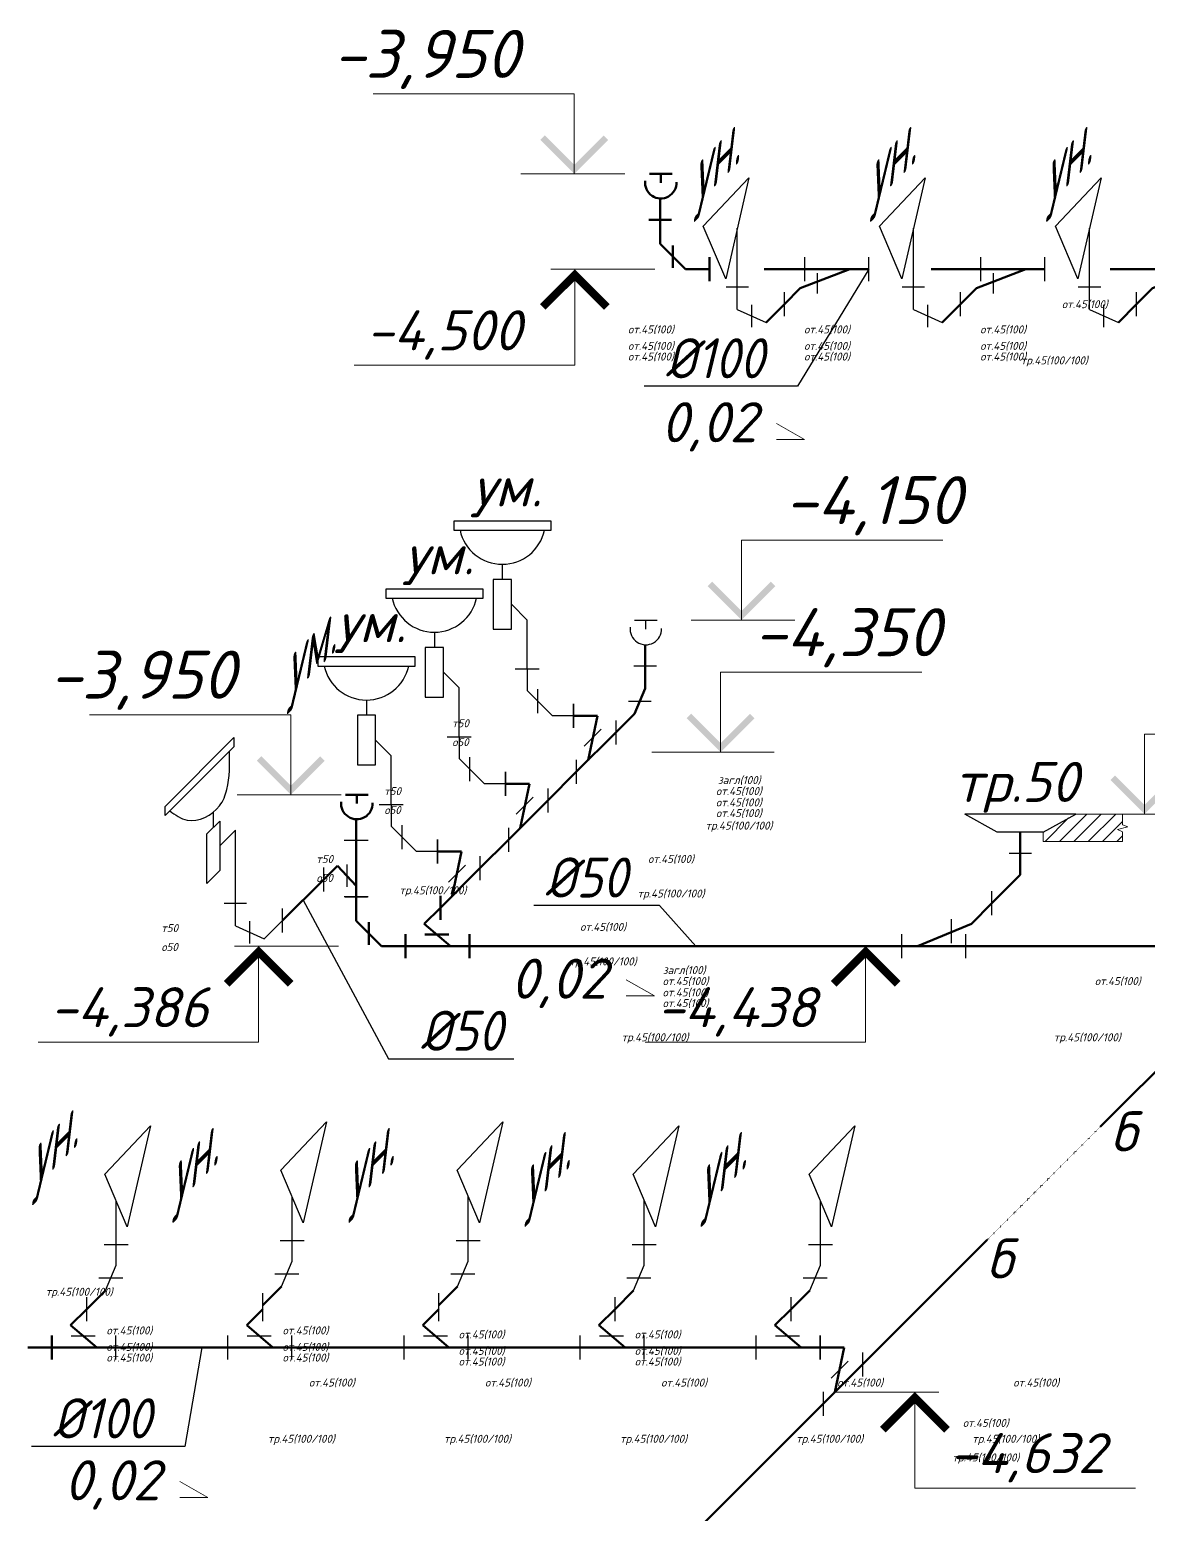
# Model space of a CAD drawing. Header units: millimetres. Extents: x -473555 to 885127, y 4787 to 453528.
# Drawn here: x 201015 to 208003, y 26871 to 36148 of the extents above; entities that cross this region are included whole.
import ezdxf
from ezdxf import colors
from ezdxf.entities.mleader import LeaderData, LeaderLine
from ezdxf.enums import TextEntityAlignment as Align
from ezdxf.math import Vec2, Vec3

# ---------------------------------------------------------------- set-up
doc = ezdxf.new("R2010")
doc.units = ezdxf.units.MM
doc.linetypes.add('ACAD_ISO07W100', pattern=[3, 0, -3])
doc.layers.add('_ВК-Спецификация', color=3, linetype='Continuous', lineweight=15, plot=False, transparency=0.5)
doc.layers.add('ВК_K1', color=34, linetype='Continuous', lineweight=50)
doc.layers.add('ВК_К1_текст', color=34, linetype='Continuous', lineweight=9)
doc.layers.add('ВК_сантехника', color=140, linetype='Continuous')
doc.styles.add('ISOPEUR', font='isocpeui.ttf', dxfattribs={"width": 0.9})

# ---------------------------------------------------------------- blocks, each defined once
blk = doc.blocks.new('_None')
blk = doc.blocks.new('*U155')
at = {"lineweight": 15}
blk.add_lwpolyline([(-1.75, 1), (0, 0), (-1.75, 0)], dxfattribs=at)
at = {"lineweight": 15, "style": 'ISOPEUR'}
blk.add_attdef('УКЛОН', text='', height=2.5, dxfattribs=at).set_placement((-5.981, 1.077), align=Align.MIDDLE_CENTER)
blk = doc.blocks.new('*U146')
at = {"linetype": 'ByBlock', "lineweight": -2}
h = blk.add_hatch(color=256, dxfattribs=at)
h.paths.add_polyline_path([(-527.4, 212.1), (-499.2, 240.4), (-315.3, 56.6), (-315.3, 0)])
h.paths.add_polyline_path([(-131.5, 240.4), (-103.2, 212.1), (-315.3, 0), (-315.3, 56.6)])
for p, q in [((-315.3, 500), (-1572.3, 500)), ((-315.3, 0), (-315.3, 500)), ((-649.2, 0), (0, 0))]:
    blk.add_line(p, q, dxfattribs=at)
at = {"linetype": 'ByBlock', "style": 'ISOPEUR'}
blk.add_attdef('ОТМЕТКА', (-1564.7, 600), '', height=300, dxfattribs=at)
blk = doc.blocks.new('*U786')
at = {"lineweight": 30}
for p, q in [((-444, 946.6), (-444, 851.5)), ((-289, 598.5), (-387.1, 696.6)), ((-289, 291.6), (-289, 598.5)), ((-214, 291.6), (-364, 291.6)), ((-289, 291.6), (-289, 157.8)), ((-131.2, 0), (-289, 157.8)), ((-221.7, 15.5), (-221.7, 165.5)), ((0, -75), (0, 75))]:
    blk.add_line(p, q, dxfattribs=at)
at = {"lineweight": -2}
blk.add_line((0, 0), (-131.2, 0), dxfattribs=at)
at = {"lineweight": 30}
for points in [[(-138.9, 1216.6), (-747.7, 1216.6), (-747.7, 1159.6), (-138.9, 1159.6)], [(-387.1, 851.5), (-500.8, 851.5), (-500.8, 541.7), (-387.1, 541.7)]]:
    blk.add_lwpolyline(points, close=True, dxfattribs=at)
blk.add_arc((-444, 1216.6), 270, 192.17716, 347.82284, dxfattribs=at)
at = {"lineweight": -2, "style": 'ISOPEUR'}
blk.add_text('ум.', height=250, dxfattribs=at).set_placement((-413.5, 1433.7), align=Align.MIDDLE_CENTER)
at = {"layer": '_ВК-Спецификация', "style": 'ISOPEUR'}
for p in [(-705.2, 40.2), (-705.2, -101.4), (-705.2, -324.8)]:
    blk.add_attdef('ФАСОННАЯ_ЧАСТЬ', text='', height=50, dxfattribs=at).set_placement(p, align=Align.CENTER)
blk = doc.blocks.new('*U170')
at = {"lineweight": 30}
for p, q in [((363.2, 948.4), (505.2, 948.4)), ((434.2, 893), (434.2, 948.4)), ((500.3, 661.1), (360.3, 661.1)), ((-18.4, 425.7), (-18.4, 275.7)), ((327, 442.8), (467, 442.8)), ((246.1, 321.1), (246.1, 171.1)), ((49.6, 160.4), (155.7, 266.5)), ((0, 75), (0, -75))]:
    blk.add_line(p, q, dxfattribs=at)
for p, q in [((430.3, 661.1), (430.3, 794.8)), ((430.3, 522.1), (430.3, 661.1)), ((363.6, 363.6), (430.3, 522.1)), ((-18.4, 350.7), (131.6, 350.7)), ((131.6, 350.7), (73.1, 73.1)), ((246.1, 246.1), (363.6, 363.6)), ((0, 0), (246.1, 246.1))]:
    blk.add_line(p, q)
blk.add_arc((434.2, 893), 98.3, 173.30505, 2.20347, dxfattribs=at)
at = {"layer": '_ВК-Спецификация', "linetype": 'ByBlock', "style": 'ISOPEUR'}
for s, p in [('от.45(100)', (1015.7, -119.9)), ('загл(100)', (1017.9, -51)), ('от.45(100)', (1015.7, -190.5)), ('от.45(100)', (1015.7, -257.5)), ('тр.45(100/100)', (1015.8, -335.6))]:
    blk.add_text(s, height=50, dxfattribs=at).set_placement(p, align=Align.MIDDLE_CENTER)
blk = doc.blocks.new('*U153')
at = {"lineweight": 30}
for p, q in [((-18.4, 425.7), (-18.4, 275.7)), ((246.1, 321.1), (246.1, 171.1)), ((49.6, 160.4), (155.7, 266.5)), ((0, 75), (0, -75))]:
    blk.add_line(p, q, dxfattribs=at)
for p, q in [((-18.4, 350.7), (131.6, 350.7)), ((131.6, 350.7), (73.1, 73.1)), ((0, 0), (246.1, 246.1))]:
    blk.add_line(p, q)
at = {"layer": '_ВК-Спецификация', "linetype": 'ByBlock', "style": 'ISOPEUR'}
for s, p in [('от.45(100)', (1015.7, -119.9)), ('тр.45(100/100)', (1015.8, -335.6))]:
    blk.add_text(s, height=50, dxfattribs=at).set_placement(p, align=Align.MIDDLE_CENTER)
blk = doc.blocks.new('*U136')
at = {"lineweight": 30}
for p, q in [((563.3, 193.5), (563.3, 343.5)), ((310.6, 19.6), (310.6, 169.6)), ((0, -75), (0, 75)), ((399.6, -75), (399.6, 75))]:
    blk.add_line(p, q, dxfattribs=at)
for p, q in [((563.3, 268.5), (434.6, 139.7)), ((97.2, 0), (434.6, 139.7)), ((0, 0), (399.6, 0))]:
    blk.add_line(p, q)
at = {"layer": '_ВК-Спецификация', "linetype": 'ByBlock', "style": 'ISOPEUR'}
for s, p in [('от.45(100)', (1349.3, -218.4)), ('тр.45(100/100)', (1158.4, -569.6))]:
    blk.add_text(s, height=50, dxfattribs=at).set_placement(p, align=Align.MIDDLE_CENTER)
blk = doc.blocks.new('*U154')
at = {"linetype": 'ByBlock', "lineweight": 15}
h = blk.add_hatch(dxfattribs=at)
h.set_pattern_fill('ANSI31', color=0, scale=20)
h.paths.add_polyline_path([(346.1, 0), (143.6, -113.1), (143.6, -171.5), (639.1, -171.5), (639.1, -111.4), (607.6, -96.8), (671.4, -80.2), (638.7, -68.4), (638.7, 0)])
at = {"color": 0, "linetype": 'ByBlock', "lineweight": 30}
for p, q in [((346.1, 0), (-346.1, 0)), ((-143.6, -113.1), (-346.1, 0)), ((143.6, -113.1), (346.1, 0)), ((143.6, -113.1), (-143.6, -113.1)), ((70, -246.8), (-70, -246.8))]:
    blk.add_line(p, q, dxfattribs=at)
at = {"color": 0, "linetype": 'ByBlock'}
blk.add_line((0, -380.6), (0, -113.1), dxfattribs=at)
at = {"color": 0, "linetype": 'ByBlock', "lineweight": 15}
blk.add_lwpolyline([(639.1, 0), (346.1, 0), (143.6, -113.1), (143.6, -171.5), (639.1, -171.5), (639.1, -111.4), (607.6, -96.8), (671.4, -80.2), (638.7, -68.4), (638.7, 0)], dxfattribs=at)
at = {"color": 0, "linetype": 'ByBlock', "style": 'ISOPEUR'}
blk.add_attdef('НАЗВАНИЕ', text='', height=250, dxfattribs=at).set_placement((-24.8, 200.6), align=Align.MIDDLE_CENTER)
blk = doc.blocks.new('*U163')
at = {"linetype": 'ByBlock', "lineweight": -2}
h = blk.add_hatch(color=256, dxfattribs=at)
h.paths.add_polyline_path([(641.5, 212.1), (613.2, 240.4), (429.4, 56.6), (429.4, 0)])
h.paths.add_polyline_path([(245.5, 240.4), (217.3, 212.1), (429.4, 0), (429.4, 56.6)])
for p, q in [((429.4, 0), (429.4, 500)), ((429.4, 500), (1686.4, 500)), ((763.2, 0), (0, 0))]:
    blk.add_line(p, q, dxfattribs=at)
at = {"linetype": 'ByBlock', "style": 'ISOPEUR'}
blk.add_attdef('ОТМЕТКА', (635.4, 600), '', height=300, dxfattribs=at)
blk = doc.blocks.new('*U172')
at = {"linetype": 'ByBlock', "lineweight": -2}
h = blk.add_hatch(color=256, dxfattribs=at)
h.paths.add_polyline_path([(527.4, 212.1), (499.2, 240.4), (315.3, 56.6), (315.3, 0)])
h.paths.add_polyline_path([(131.5, 240.4), (103.2, 212.1), (315.3, 0), (315.3, 56.6)])
for p, q in [((315.3, 0), (315.3, 500)), ((315.3, 500), (1572.3, 500)), ((649.2, 0), (0, 0))]:
    blk.add_line(p, q, dxfattribs=at)
at = {"linetype": 'ByBlock', "style": 'ISOPEUR'}
blk.add_attdef('ОТМЕТКА', (521.3, 600), '', height=300, dxfattribs=at)
blk = doc.blocks.new('*U174')
at = {"lineweight": 30}
for p, q in [((-294.4, -32.9), (-294.4, 474.1)), ((-224.4, 106.1), (-364.4, 106.1)), ((0, -75), (0, 75)), ((-294.4, -32.9), (-114.1, -114.1)), ((-204.3, -143.5), (-204.3, -3.5))]:
    blk.add_line(p, q, dxfattribs=at)
at = {"lineweight": -2, "ltscale": 100}
blk.add_line((-114.1, -114.1), (0, 0), dxfattribs=at)
at = {"lineweight": 30}
blk.add_lwpolyline([(-221.8, 789.1), (-367.1, 158.8), (-506.9, 486.4)], close=True, dxfattribs=at)
at = {"lineweight": -2, "style": 'ISOPEUR', "oblique": 45}
blk.add_text('ун.', height=250, rotation=45, dxfattribs=at).set_placement((-503.6, 844), align=Align.MIDDLE_CENTER)
at = {"layer": '_ВК-Спецификация', "style": 'ISOPEUR'}
for p in [(-976.9, -96.7), (-976.9, -220.8), (-976.9, -352.5)]:
    blk.add_attdef('ФАСОННЫЕ_ЧАСТИ', p, '', height=50, dxfattribs=at)
blk = doc.blocks.new('*U176')
at = {"lineweight": -2}
for p, q in [((-428.4, -119.4), (-118.3, 0)), ((0, 0), (-399.9, 0)), ((-527.3, -218.3), (-428.4, -119.4))]:
    blk.add_line(p, q, dxfattribs=at)
at = {"lineweight": 30}
for p, q in [((-399.9, -75), (-399.9, 75)), ((0, -75), (0, 75)), ((-320.6, -151.6), (-320.6, -24.2)), ((-527.3, -293.3), (-527.3, -143.3))]:
    blk.add_line(p, q, dxfattribs=at)
at = {"layer": '_ВК-Спецификация', "linetype": 'ByBlock', "style": 'ISOPEUR'}
for s, p in [('от.45(100)', (1349.3, -218.4)), ('тр.45(100/100)', (1158.4, -569.6))]:
    blk.add_text(s, height=50, dxfattribs=at).set_placement(p, align=Align.MIDDLE_CENTER)
blk = doc.blocks.new('*U150')
at = {"lineweight": 30}
for p, q in [((-181.7, 165.3), (-181.7, 315.3)), ((-399.9, -75), (-399.9, 75)), ((-129.5, 72.6), (-279.5, 72.6)), ((0, -75), (0, 75))]:
    blk.add_line(p, q, dxfattribs=at)
at = {"lineweight": -2}
for p, q in [((-282.8, 139.5), (-181.7, 240.3)), ((-282.8, 139.5), (-119.5, 0)), ((0, 0), (-399.9, 0))]:
    blk.add_line(p, q, dxfattribs=at)
at = {"layer": '_ВК-Спецификация', "linetype": 'ByBlock', "style": 'ISOPEUR'}
for s, p in [('от.45(100)', (1349.3, -218.4)), ('тр.45(100/100)', (1158.4, -569.6))]:
    blk.add_text(s, height=50, dxfattribs=at).set_placement(p, align=Align.MIDDLE_CENTER)
blk = doc.blocks.new('*U177')
at = {"lineweight": 30}
for p, q in [((182.6, 274.4), (182.6, 679.1)), ((107.6, 403.5), (257.6, 403.5)), ((74.2, 195.1), (224.2, 195.1)), ((115.9, 115.9), (182.6, 274.4)), ((0, -75), (0, 75))]:
    blk.add_line(p, q, dxfattribs=at)
at = {"lineweight": -2, "ltscale": 100}
blk.add_line((0, 0), (115.9, 115.9), dxfattribs=at)
at = {"lineweight": 30}
blk.add_lwpolyline([(397.9, 1145.6), (252.5, 515.3), (112.7, 842.9)], close=True, dxfattribs=at)
at = {"lineweight": -2, "style": 'ISOPEUR', "oblique": 45}
blk.add_text('ун.', height=250, rotation=45, dxfattribs=at).set_placement((-503.6, 844), align=Align.MIDDLE_CENTER)
at = {"layer": '_ВК-Спецификация', "style": 'ISOPEUR'}
for p in [(-976.9, -96.7), (-976.9, -220.8), (-976.9, -352.5)]:
    blk.add_attdef('ФАСОННЫЕ_ЧАСТИ', p, '', height=50, dxfattribs=at)
blk = doc.blocks.new('*U193')
at = {"lineweight": 30}
for p, q in [((182.6, 274.4), (182.6, 679.1)), ((107.6, 403.5), (257.6, 403.5)), ((74.2, 195.1), (224.2, 195.1)), ((115.9, 115.9), (182.6, 274.4)), ((0, -75), (0, 75))]:
    blk.add_line(p, q, dxfattribs=at)
at = {"lineweight": -2, "ltscale": 100}
blk.add_line((0, 0), (115.9, 115.9), dxfattribs=at)
at = {"lineweight": 30}
blk.add_lwpolyline([(397.9, 1145.6), (252.5, 515.3), (112.7, 842.9)], close=True, dxfattribs=at)
at = {"lineweight": -2, "style": 'ISOPEUR', "oblique": 45}
blk.add_text('ун.', height=250, rotation=45, dxfattribs=at).set_placement((-279.8, 979.5), align=Align.MIDDLE_CENTER)
at = {"layer": '_ВК-Спецификация', "style": 'ISOPEUR'}
for p in [(-976.9, -96.7), (-976.9, -220.8), (-976.9, -352.5)]:
    blk.add_attdef('ФАСОННЫЕ_ЧАСТИ', p, '', height=50, dxfattribs=at)
blk = doc.blocks.new('*U188')
at = {"lineweight": 30}
for p, q in [((75.1, 350.7), (-74.9, 350.7)), ((-58.8, 201.6), (-58.8, 61.6)), ((-202.9, 33.7), (-202.9, 183.7)), ((75, 0), (-75, 0))]:
    blk.add_line(p, q, dxfattribs=at)
for p, q in [((0.1, 350.7), (0, 0)), ((-117.7, 193.9), (-202.9, 108.7)), ((0, 69.4), (-117.7, 193.9))]:
    blk.add_line(p, q)
at = {"layer": '_ВК-Спецификация', "linetype": 'ByBlock', "style": 'ISOPEUR'}
blk.add_text('тр.45(100/100)', height=50, dxfattribs=at).set_placement((478.8, 40.5), align=Align.MIDDLE_CENTER)
blk = doc.blocks.new('*U794')
at = {"lineweight": 30}
for p, q in [((-733.8, 713.4), (-303.3, 1144)), ((-303.3, 1144), (-303.3, 1087)), ((-303.3, 1087), (-733.8, 656.4)), ((-733.8, 656.4), (-733.8, 713.4)), ((-432.7, 677.1), (-432.7, 582)), ((-472.9, 541.8), (-392.5, 622.2)), ((-392.5, 622.2), (-392.5, 312.4)), ((-294.4, 565.4), (-392.5, 467.3)), ((-294.4, -32.9), (-294.4, 565.4)), ((-472.9, 232), (-472.9, 541.8)), ((-392.5, 312.4), (-472.9, 232)), ((-224.4, 106.1), (-364.4, 106.1)), ((0, -75), (0, 75)), ((-294.4, -32.9), (-114.1, -114.1)), ((-204.3, -143.5), (-204.3, -3.5))]:
    blk.add_line(p, q, dxfattribs=at)
at = {"lineweight": -2, "ltscale": 100}
blk.add_line((-114.1, -114.1), (0, 0), dxfattribs=at)
at = {"lineweight": 30}
blk.add_spline([(-704.7, 685.6), (-595.6, 627.6), (-393.1, 717.6), (-348.1, 818.8), (-331.5, 1058.8)], degree=3, dxfattribs=at)
at = {"lineweight": -2, "style": 'ISOPEUR', "oblique": 45}
blk.add_text('ум.', height=250, rotation=45, dxfattribs=at).set_placement((99.4, 1629.5), align=Align.MIDDLE_CENTER)
at = {"layer": '_ВК-Спецификация', "style": 'ISOPEUR'}
for p in [(-705.2, 40.2), (-705.2, -101.4), (-705.2, -324.8)]:
    blk.add_attdef('ФАСОННАЯ_ЧАСТЬ', text='', height=50, dxfattribs=at).set_placement(p, align=Align.CENTER)

msp = doc.modelspace()

# ---------------------------------------------------------------- linework, layer by layer
at = {"lineweight": 30}
msp.add_line((202984.8, 30729.7), (203124.8, 30729.7), dxfattribs=at)
at = {"layer": 'ВК_K1'}
for p, q in [((204886.3, 35247.4), (205028.2, 35247.4)), ((204957.2, 35192), (204957.2, 35247.4)), ((204953.4, 34960), (204953.4, 35093.8)), ((204883.4, 34960), (205023.4, 34960)), ((204953.4, 34809.3), (204953.4, 34960)), ((205111.2, 34651.5), (204953.4, 34809.3)), ((205032.3, 34660.4), (205032.3, 34800.4)), ((205261.4, 34576.5), (205261.4, 34726.5)), ((205261.4, 34651.5), (205111.2, 34651.5)), ((205857, 34651.5), (205602.7, 34651.5)), ((206957, 34651.5), (206646.3, 34651.5)), ((208057, 34651.5), (207764.6, 34651.5)), ((204251.5, 31331.9), (204429.6, 31510.1)), ((202987.7, 31367.8), (203129.6, 31367.8)), ((203058.6, 31312.4), (203058.6, 31367.8)), ((203054.8, 31080.5), (203054.8, 31214.2)), ((204005.3, 31085.8), (203827.2, 30907.7)), ((202851.9, 30838.4), (202594.3, 30580.8)), ((207026.1, 30689.6), (207202.9, 30866.4)), ((203054.8, 30579), (203054.8, 30729.8)), ((203581.1, 30586.5), (203581.1, 30736.5)), ((203480, 30560.7), (203581.1, 30661.5)), ((203212.6, 30421.2), (203054.8, 30579)), ((203133.7, 30430.1), (203133.7, 30570.1)), ((203480, 30560.7), (203643.3, 30421.2)), ((203362.8, 30346.2), (203362.8, 30496.2)), ((203633.3, 30493.8), (203483.3, 30493.8)), ((203762.8, 30346.2), (203762.8, 30496.2)), ((203362.8, 30421.2), (203212.6, 30421.2)), ((203762.8, 30421.2), (203362.8, 30421.2)), ((203762.8, 30421.2), (206462.8, 30421.2)), ((206862.4, 30421.2), (208462.4, 30421.2)), ((208480.8, 30070.5), (207703, 29292.6)), ((206995.9, 28585.5), (206218.1, 27807.7)), ((201153.6, 27837.3), (201153.6, 27987.3)), ((201153.6, 27912.3), (201003.3, 27912.3)), ((201553.5, 27912.3), (202253.6, 27912.3)), ((202653.5, 27912.3), (203353.6, 27912.3)), ((203753.5, 27912.3), (204453.6, 27912.3)), ((204853.5, 27912.3), (205553.6, 27912.3)), ((205971.9, 27561.6), (202683.9, 24273.5))]:
    msp.add_line(p, q, dxfattribs=at)
for centre in [(204957.2, 35192), (203058.6, 31312.4)]:
    msp.add_arc(centre, 98.3, 173.30505, 2.20347, dxfattribs=at)
at = {"layer": 'ВК_К1_текст', "linetype": 'Continuous'}
for p, q in [((204920.1, 34651.5), (204270.1, 34651.5)), ((204420.1, 34651.5), (204420.1, 34051.5)), ((204420.1, 34051.5), (203042.6, 34051.5)), ((206045, 27634.7), (206695, 27634.7)), ((206545, 27634.7), (206545, 27034.7)), ((206545, 27034.7), (207922.5, 27034.7))]:
    msp.add_line(p, q, dxfattribs=at)
at = {"layer": 'ВК_К1_текст'}
for p, q in [((202945, 30421.2), (202295, 30421.2)), ((202445, 30421.2), (202445, 29821.2)), ((206736.3, 30421.2), (206086.3, 30421.2)), ((206236.3, 30421.2), (206236.3, 29821.2)), ((202445, 29821.2), (201067.5, 29821.2)), ((206236.3, 29821.2), (204858.8, 29821.2))]:
    msp.add_line(p, q, dxfattribs=at)
at = {"layer": 'ВК_К1_текст', "linetype": 'ACAD_ISO07W100', "lineweight": 100}
msp.add_line((207703, 29292.6), (206995.9, 28585.5), dxfattribs=at)
at = {"layer": 'ВК_К1_текст', "linetype": 'Continuous'}
for points in [[(204620.1, 34416.1, 50, 50, 0), (204420.1, 34616.1, 50, 50, 0), (204220.1, 34416.1, 50, 50, 0)], [(206345, 27399.4, 50, 50, 0), (206545, 27599.4, 50, 50, 0), (206745, 27399.4, 50, 50, 0)]]:
    msp.add_lwpolyline(points, format="xyseb", dxfattribs=at)
at = {"layer": 'ВК_К1_текст'}
for points in [[(202645, 30185.8, 50, 50, 0), (202445, 30385.8, 50, 50, 0), (202245, 30185.8, 50, 50, 0)], [(206436.3, 30185.8, 50, 50, 0), (206236.3, 30385.8, 50, 50, 0), (206036.3, 30185.8, 50, 50, 0)]]:
    msp.add_lwpolyline(points, format="xyseb", dxfattribs=at)

# ---------------------------------------------------------------- block references
msp.add_blockref('*U188', (200845.5, 28220.9))
at = {"layer": 'ВК_K1'}
ref = msp.add_blockref('*U174', (205729.7, 34433.2), dxfattribs=at)
ref.add_attrib('ФАСОННЫЕ_ЧАСТИ', 'от.45(100)', (204752.8, 34080.7), dxfattribs={"layer": '_ВК-Спецификация', "height": 50, "style": 'ISOPEUR'})
ref.add_attrib('ФАСОННЫЕ_ЧАСТИ', 'от.45(100)', (204752.8, 34250.4), dxfattribs={"layer": '_ВК-Спецификация', "height": 50, "style": 'ISOPEUR'})
ref.add_attrib('ФАСОННЫЕ_ЧАСТИ', 'от.45(100)', (204752.8, 34147.5), dxfattribs={"layer": '_ВК-Спецификация', "height": 50, "style": 'ISOPEUR'})
ref = msp.add_blockref('*U174', (206829.7, 34433.2), dxfattribs=at)
ref.add_attrib('ФАСОННЫЕ_ЧАСТИ', 'от.45(100)', (205852.8, 34080.7), dxfattribs={"layer": '_ВК-Спецификация', "height": 50, "style": 'ISOPEUR'})
ref.add_attrib('ФАСОННЫЕ_ЧАСТИ', 'от.45(100)', (205852.8, 34250.4), dxfattribs={"layer": '_ВК-Спецификация', "height": 50, "style": 'ISOPEUR'})
ref.add_attrib('ФАСОННЫЕ_ЧАСТИ', 'от.45(100)', (205852.8, 34147.5), dxfattribs={"layer": '_ВК-Спецификация', "height": 50, "style": 'ISOPEUR'})
ref = msp.add_blockref('*U174', (207929.7, 34433.2), dxfattribs=at)
ref.add_attrib('ФАСОННЫЕ_ЧАСТИ', 'от.45(100)', (206952.8, 34080.7), dxfattribs={"layer": '_ВК-Спецификация', "height": 50, "style": 'ISOPEUR'})
ref.add_attrib('ФАСОННЫЕ_ЧАСТИ', 'от.45(100)', (206952.8, 34250.4), dxfattribs={"layer": '_ВК-Спецификация', "height": 50, "style": 'ISOPEUR'})
ref.add_attrib('ФАСОННЫЕ_ЧАСТИ', 'от.45(100)', (206952.8, 34147.5), dxfattribs={"layer": '_ВК-Спецификация', "height": 50, "style": 'ISOPEUR'})
for name, p in [('*U176', (206256.9, 34651.5)), ('*U176', (207356.9, 34651.5)), ('*U176', (208456.9, 34651.5)), ('*U170', (204429.6, 31510.1)), ('*U153', (204005.3, 31085.8)), ('*U188', (203054.8, 30729.8)), ('*U153', (203581.1, 30661.5)), ('*U136', (206462.8, 30421.2)), ('*U150', (201553.5, 27912.3)), ('*U150', (202653.5, 27912.3)), ('*U150', (203753.5, 27912.3)), ('*U150', (204853.5, 27912.3)), ('*U150', (205953.5, 27912.3)), ('*U153', (205971.9, 27561.6))]:
    msp.add_blockref(name, p, dxfattribs=at)
msp.add_blockref('*U154', (207202.9, 31247), dxfattribs=at).add_auto_attribs({'НАЗВАНИЕ': 'тр.50'})
ref = msp.add_blockref('*U193', (201371.8, 28152.6), dxfattribs=at)
ref.add_attrib('ФАСОННЫЕ_ЧАСТИ', 'от.45(100)', (200394.9, 27800.2), dxfattribs={"layer": '_ВК-Спецификация', "height": 50, "style": 'ISOPEUR'})
ref.add_attrib('ФАСОННЫЕ_ЧАСТИ', 'от.45(100)', (200394.9, 27969.9), dxfattribs={"layer": '_ВК-Спецификация', "height": 50, "style": 'ISOPEUR'})
ref.add_attrib('ФАСОННЫЕ_ЧАСТИ', 'от.45(100)', (200394.9, 27867), dxfattribs={"layer": '_ВК-Спецификация', "height": 50, "style": 'ISOPEUR'})
ref = msp.add_blockref('*U177', (202471.8, 28177.7), dxfattribs=at)
ref.add_attrib('ФАСОННЫЕ_ЧАСТИ', 'от.45(100)', (201494.9, 27825.2), dxfattribs={"layer": '_ВК-Спецификация', "height": 50, "style": 'ISOPEUR'})
ref.add_attrib('ФАСОННЫЕ_ЧАСТИ', 'от.45(100)', (201494.9, 27994.9), dxfattribs={"layer": '_ВК-Спецификация', "height": 50, "style": 'ISOPEUR'})
ref.add_attrib('ФАСОННЫЕ_ЧАСТИ', 'от.45(100)', (201494.9, 27892), dxfattribs={"layer": '_ВК-Спецификация', "height": 50, "style": 'ISOPEUR'})
ref = msp.add_blockref('*U177', (203571.8, 28177.7), dxfattribs=at)
ref.add_attrib('ФАСОННЫЕ_ЧАСТИ', 'от.45(100)', (202594.9, 27825.2), dxfattribs={"layer": '_ВК-Спецификация', "height": 50, "style": 'ISOPEUR'})
ref.add_attrib('ФАСОННЫЕ_ЧАСТИ', 'от.45(100)', (202594.9, 27994.9), dxfattribs={"layer": '_ВК-Спецификация', "height": 50, "style": 'ISOPEUR'})
ref.add_attrib('ФАСОННЫЕ_ЧАСТИ', 'от.45(100)', (202594.9, 27892), dxfattribs={"layer": '_ВК-Спецификация', "height": 50, "style": 'ISOPEUR'})
ref = msp.add_blockref('*U177', (204671.8, 28152.6), dxfattribs=at)
ref.add_attrib('ФАСОННЫЕ_ЧАСТИ', 'от.45(100)', (203694.9, 27800.2), dxfattribs={"layer": '_ВК-Спецификация', "height": 50, "style": 'ISOPEUR'})
ref.add_attrib('ФАСОННЫЕ_ЧАСТИ', 'от.45(100)', (203694.9, 27969.9), dxfattribs={"layer": '_ВК-Спецификация', "height": 50, "style": 'ISOPEUR'})
ref.add_attrib('ФАСОННЫЕ_ЧАСТИ', 'от.45(100)', (203694.9, 27867), dxfattribs={"layer": '_ВК-Спецификация', "height": 50, "style": 'ISOPEUR'})
ref = msp.add_blockref('*U177', (205771.8, 28152.6), dxfattribs=at)
ref.add_attrib('ФАСОННЫЕ_ЧАСТИ', 'от.45(100)', (204794.9, 27800.2), dxfattribs={"layer": '_ВК-Спецификация', "height": 50, "style": 'ISOPEUR'})
ref.add_attrib('ФАСОННЫЕ_ЧАСТИ', 'от.45(100)', (204794.9, 27969.9), dxfattribs={"layer": '_ВК-Спецификация', "height": 50, "style": 'ISOPEUR'})
ref.add_attrib('ФАСОННЫЕ_ЧАСТИ', 'от.45(100)', (204794.9, 27867), dxfattribs={"layer": '_ВК-Спецификация', "height": 50, "style": 'ISOPEUR'})
at = {"layer": 'ВК_К1_текст'}
ref = msp.add_blockref('*U146', (204732.3, 35247.4), dxfattribs=at)
ref.add_attrib('ОТМЕТКА', '-3,950', (202907.6, 35847.4), dxfattribs={"layer": '0', "linetype": 'ByBlock', "height": 300, "style": 'ISOPEUR'})
at = {"layer": 'ВК_К1_текст', "xscale": 100, "yscale": 100, "zscale": 100}
for p in [(205855.5, 33587.8), (204917, 30110.4), (202127.6, 26975.8)]:
    msp.add_blockref('*U155', p, dxfattribs=at).add_auto_attribs({'УКЛОН': '0,02'})
at = {"layer": 'ВК_К1_текст'}
ref = msp.add_blockref('*U172', (205146.2, 32458.5), dxfattribs=at)
ref.add_attrib('ОТМЕТКА', '-4,150', (205729.7, 33058.5), dxfattribs={"layer": '0', "linetype": 'ByBlock', "height": 300, "style": 'ISOPEUR'})
for p, values in [((204901.6, 31633.1), {'ОТМЕТКА': '-4,350'}), ((207549, 31247), {'ОТМЕТКА': '-4,200'})]:
    msp.add_blockref('*U163', p, dxfattribs=at).add_auto_attribs(values)
ref = msp.add_blockref('*U146', (202961, 31367.8), dxfattribs=at)
ref.add_attrib('ОТМЕТКА', '-3,950', (201136.3, 31967.8), dxfattribs={"layer": '0', "linetype": 'ByBlock', "height": 300, "style": 'ISOPEUR'})
at = {"layer": 'ВК_сантехника'}
ref = msp.add_blockref('*U786', (204411.2, 31860.8), dxfattribs=at)
ref.add_attrib('ФАСОННАЯ_ЧАСТЬ', 'т50', dxfattribs={"layer": '_ВК-Спецификация', "height": 50, "style": 'ISOPEUR'}).set_placement((203706, 31789), align=Align.CENTER)
ref.add_attrib('ФАСОННАЯ_ЧАСТЬ', 'о50', dxfattribs={"layer": '_ВК-Спецификация', "height": 50, "style": 'ISOPEUR'}).set_placement((203706, 31670.9), align=Align.CENTER)
ref = msp.add_blockref('*U786', (203986.9, 31436.5), dxfattribs=at)
ref.add_attrib('ФАСОННАЯ_ЧАСТЬ', 'т50', dxfattribs={"layer": '_ВК-Спецификация', "height": 50, "style": 'ISOPEUR'}).set_placement((203281.7, 31364.8), align=Align.CENTER)
ref.add_attrib('ФАСОННАЯ_ЧАСТЬ', 'о50', dxfattribs={"layer": '_ВК-Спецификация', "height": 50, "style": 'ISOPEUR'}).set_placement((203281.7, 31246.7), align=Align.CENTER)
ref = msp.add_blockref('*U794', (202594.3, 30580.8), dxfattribs=at)
ref.add_attrib('ФАСОННАЯ_ЧАСТЬ', 'т50', dxfattribs={"layer": '_ВК-Спецификация', "height": 50, "style": 'ISOPEUR'}).set_placement((201889.1, 30509), align=Align.CENTER)
ref.add_attrib('ФАСОННАЯ_ЧАСТЬ', 'о50', dxfattribs={"layer": '_ВК-Спецификация', "height": 50, "style": 'ISOPEUR'}).set_placement((201889.1, 30390.9), align=Align.CENTER)
ref = msp.add_blockref('*U786', (203562.6, 31012.3), dxfattribs=at)
ref.add_attrib('ФАСОННАЯ_ЧАСТЬ', 'т50', dxfattribs={"layer": '_ВК-Спецификация', "height": 50, "style": 'ISOPEUR'}).set_placement((202857.5, 30940.5), align=Align.CENTER)
ref.add_attrib('ФАСОННАЯ_ЧАСТЬ', 'о50', dxfattribs={"layer": '_ВК-Спецификация', "height": 50, "style": 'ISOPEUR'}).set_placement((202857.5, 30822.4), align=Align.CENTER)

# ---------------------------------------------------------------- texts
at = {"layer": '_ВК-Спецификация', "linetype": 'ByBlock', "style": 'ISOPEUR'}
for s, p in [('загл(100)', (205103.5, 30271.6)), ('от.45(100)', (205112.1, 30202.8)), ('от.45(100)', (205112.1, 30132.2)), ('от.45(100)', (205112.1, 30065.1)), ('тр.45(100/100)', (204921.2, 29851.6))]:
    msp.add_text(s, height=50, dxfattribs=at).set_placement(p, align=Align.MIDDLE_CENTER)
at = {"layer": 'ВК_К1_текст', "linetype": 'Continuous', "style": 'ISOPEUR'}
for s, p in [('-4,500', (203117, 34144.7)), ('б', (207765.9, 29138.5)), ('б', (206991.6, 28344.4)), ('-4,632', (206761.9, 27127.9))]:
    msp.add_text(s, height=250, dxfattribs=at).set_placement(p)
at = {"layer": 'ВК_К1_текст', "style": 'ISOPEUR'}
for s, p in [('-4,386', (201142, 29914.4)), ('-4,438', (204933.3, 29914.4))]:
    msp.add_text(s, height=250, dxfattribs=at).set_placement(p)

# ---------------------------------------------------------------- leaders
at = {"layer": 'ВК_К1_текст', "linetype": 'Continuous'}
ml = msp.add_multileader_mtext('Standard', dxfattribs=at)
ml.set_content('%%C100', color=256, style='ISOPEUR')
ml.set_leader_properties()
ml.set_arrow_properties(name='NONE')
ml.build(insert=Vec2(0, 0))
ml.multileader.update_dxf_attribs({"text_left_attachment_type": 6, "text_right_attachment_type": 6, "dogleg_length": 0.1, "arrow_head_size": 250, "scale": 100})
ctx = ml.context
ctx.base_point, ctx.scale, ctx.char_height, ctx.arrow_head_size, ctx.landing_gap_size, ctx.plane_origin = Vec3(204789.4, 33920), 100, 250, 250, 200, Vec3(212549.4, 24678.2)
ctx.left_attachment, ctx.right_attachment, ctx.text_align_type = 6, 6, 1
notes = []
notes.append((ctx, [(1, (1, 1, 0), (205810.6, 33920), (-1, 0), 10, [(0, [(206256.9, 34651.5)], 0, [])])]))
ctx.mtext.insert, ctx.mtext.width, ctx.mtext.alignment, ctx.mtext.flow_direction = Vec3(205295, 34220), 549.811, 2, 5
ml = msp.add_multileader_mtext('Standard', dxfattribs=at)
ml.set_content('%%C50', color=256, style='ISOPEUR')
ml.set_leader_properties()
ml.set_arrow_properties(name='NONE')
ml.build(insert=Vec2(0, 0))
ml.multileader.update_dxf_attribs({"text_left_attachment_type": 6, "text_right_attachment_type": 6, "dogleg_length": 0.1, "arrow_head_size": 250, "scale": 100})
ctx = ml.context
ctx.base_point, ctx.scale, ctx.char_height, ctx.arrow_head_size, ctx.landing_gap_size, ctx.plane_origin = Vec3(186925.6, 32155.1), 100, 250, 250, 200, Vec3(194650.6, 23303.3)
ctx.left_attachment, ctx.right_attachment, ctx.text_align_type = 6, 6, 1
notes.append((ctx, [(1, (1, 1, 0), (187830.4, 32155.1), (-1, 0), 10, [(0, [(188303.4, 31757.2)], 0, [])])]))
ctx.mtext.insert, ctx.mtext.width, ctx.mtext.alignment, ctx.mtext.flow_direction = Vec3(187373, 32455.1), 549.811, 2, 5
ml = msp.add_multileader_mtext('Standard', dxfattribs=at)
ml.set_content('%%C50', color=256, style='ISOPEUR')
ml.set_leader_properties()
ml.set_arrow_properties(name='NONE')
ml.build(insert=Vec2(0, 0))
ml.multileader.update_dxf_attribs({"text_left_attachment_type": 6, "text_right_attachment_type": 6, "dogleg_length": 0.1, "arrow_head_size": 250, "scale": 100})
ctx = ml.context
ctx.base_point, ctx.scale, ctx.char_height, ctx.arrow_head_size, ctx.landing_gap_size, ctx.plane_origin = Vec3(214199.7, 31962.5), 100, 250, 250, 200, Vec3(221649.8, 23235.8)
ctx.left_attachment, ctx.right_attachment, ctx.text_align_type = 6, 6, 1
notes.append((ctx, [(1, (1, 1, 0), (215104.6, 31962.5), (-1, 0), 10, [(0, [(215302.6, 31689.7)], 0, [])])]))
ctx.mtext.insert, ctx.mtext.width, ctx.mtext.alignment, ctx.mtext.flow_direction = Vec3(214647.1, 32262.5), 549.811, 2, 5
ml = msp.add_multileader_mtext('Standard', dxfattribs=at)
ml.set_content('%%C100', color=256, style='ISOPEUR')
ml.set_leader_properties()
ml.set_arrow_properties(name='NONE')
ml.build(insert=Vec2(0, 0))
ml.multileader.update_dxf_attribs({"text_left_attachment_type": 6, "text_right_attachment_type": 6, "dogleg_length": 0.1, "arrow_head_size": 250, "scale": 100})
ctx = ml.context
ctx.base_point, ctx.scale, ctx.char_height, ctx.arrow_head_size, ctx.landing_gap_size, ctx.plane_origin = Vec3(220026.2, 31279.1), 100, 250, 250, 200, Vec3(227786.2, 22037.3)
ctx.left_attachment, ctx.right_attachment, ctx.text_align_type = 6, 6, 1
notes.append((ctx, [(1, (1, 1, 0), (221047.5, 31279.1), (-1, 0), 10, [(0, [(221493.8, 32010.6)], 0, [])])]))
ctx.mtext.insert, ctx.mtext.width, ctx.mtext.alignment, ctx.mtext.flow_direction = Vec3(220531.9, 31579.1), 549.811, 2, 5
ml = msp.add_multileader_mtext('Standard', dxfattribs=at)
ml.set_content('%%C100', color=256, style='ISOPEUR')
ml.set_leader_properties()
ml.set_arrow_properties(name='NONE')
ml.build(insert=Vec2(0, 0))
ml.multileader.update_dxf_attribs({"text_left_attachment_type": 6, "text_right_attachment_type": 6, "dogleg_length": 0.1, "arrow_head_size": 250, "scale": 100})
ctx = ml.context
ctx.base_point, ctx.scale, ctx.char_height, ctx.arrow_head_size, ctx.landing_gap_size, ctx.plane_origin = Vec3(208278.4, 31294), 100, 250, 250, 200, Vec3(216132.8, 22442.2)
ctx.left_attachment, ctx.right_attachment, ctx.text_align_type = 6, 6, 1
notes.append((ctx, [(1, (1, 1, 0), (209299.7, 31294), (-1, 0), 10, [(0, [(209469.4, 31059.1)], 0, [])])]))
ctx.mtext.insert, ctx.mtext.width, ctx.mtext.alignment, ctx.mtext.flow_direction = Vec3(208784, 31594), 549.811, 2, 5
ml = msp.add_multileader_mtext('Standard', dxfattribs=at)
ml.set_content('%%C50', color=256, style='ISOPEUR')
ml.set_leader_properties()
ml.set_arrow_properties(name='NONE')
ml.build(insert=Vec2(0, 0))
ml.multileader.update_dxf_attribs({"text_left_attachment_type": 6, "text_right_attachment_type": 6, "dogleg_length": 0.1, "arrow_head_size": 250, "scale": 100})
ctx = ml.context
ctx.base_point, ctx.scale, ctx.char_height, ctx.arrow_head_size, ctx.landing_gap_size, ctx.plane_origin = Vec3(211101.8, 31215.9), 100, 250, 250, 200, Vec3(218849.4, 22126.6)
ctx.left_attachment, ctx.right_attachment, ctx.text_align_type = 6, 6, 1
notes.append((ctx, [(1, (1, 1, 0), (212006.7, 31215.9), (-1, 0), 10, [(0, [(212502.1, 30580.6)], 0, [])])]))
ctx.mtext.insert, ctx.mtext.width, ctx.mtext.alignment, ctx.mtext.flow_direction = Vec3(211549.2, 31515.9), 549.811, 2, 5
ml = msp.add_multileader_mtext('Standard', dxfattribs=at)
ml.set_content('%%C50', color=256, style='ISOPEUR')
ml.set_leader_properties()
ml.set_arrow_properties(name='NONE')
ml.build(insert=Vec2(0, 0))
ml.multileader.update_dxf_attribs({"text_left_attachment_type": 6, "text_right_attachment_type": 6, "dogleg_length": 0.1, "arrow_head_size": 250, "scale": 100})
ctx = ml.context
ctx.base_point, ctx.scale, ctx.char_height, ctx.arrow_head_size, ctx.landing_gap_size, ctx.plane_origin = Vec3(204044, 30675.2), 100, 250, 250, 200, Vec3(211769, 21823.5)
ctx.left_attachment, ctx.right_attachment, ctx.text_align_type = 6, 6, 1
notes.append((ctx, [(1, (1, 1, 0), (204948.8, 30675.2), (-1, 0), 10, [(0, [(205175.2, 30421.2)], 0, [])])]))
ctx.mtext.insert, ctx.mtext.width, ctx.mtext.alignment, ctx.mtext.flow_direction = Vec3(204491.4, 30975.2), 549.811, 2, 5
ml = msp.add_multileader_mtext('Standard', dxfattribs=at)
ml.set_content('%%C50', color=256, style='ISOPEUR')
ml.set_leader_properties()
ml.set_arrow_properties(name='NONE')
ml.build(insert=Vec2(0, 0))
ml.multileader.update_dxf_attribs({"text_left_attachment_type": 6, "text_right_attachment_type": 6, "dogleg_length": 0.1, "arrow_head_size": 250, "scale": 100})
ctx = ml.context
ctx.base_point, ctx.scale, ctx.char_height, ctx.arrow_head_size, ctx.landing_gap_size, ctx.plane_origin = Vec3(203265.9, 29717.4), 100, 250, 250, 200, Vec3(209316.9, 22111.9)
ctx.left_attachment, ctx.right_attachment, ctx.text_align_type = 6, 6, 1
notes.append((ctx, [(0, (1, 1, 0), (203255.9, 29717.4), (1, 0), 10, [(0, [(202723.1, 30709.6)], 0, [])])]))
ctx.mtext.insert, ctx.mtext.width, ctx.mtext.alignment, ctx.mtext.flow_direction = Vec3(203713.3, 30017.4), 549.811, 2, 5
ml = msp.add_multileader_mtext('Standard', dxfattribs=at)
ml.set_content('%%C50', color=256, style='ISOPEUR')
ml.set_leader_properties()
ml.set_arrow_properties(name='NONE')
ml.build(insert=Vec2(0, 0))
ml.multileader.update_dxf_attribs({"text_left_attachment_type": 6, "text_right_attachment_type": 6, "dogleg_length": 0.1, "arrow_head_size": 250, "scale": 100})
ctx = ml.context
ctx.base_point, ctx.scale, ctx.char_height, ctx.arrow_head_size, ctx.landing_gap_size, ctx.plane_origin = Vec3(185101.2, 28852.2), 100, 250, 250, 200, Vec3(192826.2, 20000.5)
ctx.left_attachment, ctx.right_attachment, ctx.text_align_type = 6, 6, 1
notes.append((ctx, [(1, (1, 1, 0), (186006, 28852.2), (-1, 0), 10, [(0, [(186232.4, 29622.4)], 0, [])])]))
ctx.mtext.insert, ctx.mtext.width, ctx.mtext.alignment, ctx.mtext.flow_direction = Vec3(185548.6, 29152.2), 549.811, 2, 5
ml = msp.add_multileader_mtext('Standard', dxfattribs=at)
ml.set_content('q=2,7л/с\\Pv=0,63м/с\\Ph/d=0,53', color=256, style='ISOPEUR')
ml.set_leader_properties()
ml.set_arrow_properties(name='NONE')
ml.build(insert=Vec2(0, 0))
ml.multileader.update_dxf_attribs({"text_left_attachment_type": 6, "text_right_attachment_type": 6, "dogleg_length": 0.1, "arrow_head_size": 250, "scale": 100})
ctx = ml.context
ctx.base_point, ctx.scale, ctx.char_height, ctx.arrow_head_size, ctx.landing_gap_size, ctx.plane_origin = Vec3(236978.1, 28376.8), 100, 250, 250, 200, Vec3(252444.3, 23512)
ctx.left_attachment, ctx.right_attachment, ctx.text_align_type = 6, 6, 1
notes.append((ctx, [(1, (1, 1, 0), (238799.2, 28376.8), (-1, 0), 10, [(0, [(241743.3, 27312.1)], 0, [])])]))
ctx.mtext.insert, ctx.mtext.width, ctx.mtext.alignment, ctx.mtext.flow_direction = Vec3(237883.7, 28676.8), 1393.182, 2, 5
ml = msp.add_multileader_mtext('Standard', dxfattribs=at)
ml.set_content('%%C100', color=256, style='ISOPEUR')
ml.set_leader_properties()
ml.set_arrow_properties(name='NONE')
ml.build(insert=Vec2(0, 0))
ml.multileader.update_dxf_attribs({"text_left_attachment_type": 6, "text_right_attachment_type": 6, "dogleg_length": 0.1, "arrow_head_size": 250, "scale": 100})
ctx = ml.context
ctx.base_point, ctx.scale, ctx.char_height, ctx.arrow_head_size, ctx.landing_gap_size, ctx.plane_origin = Vec3(181081.8, 28040.7), 100, 250, 250, 200, Vec3(188936.2, 19188.9)
ctx.left_attachment, ctx.right_attachment, ctx.text_align_type = 6, 6, 1
notes.append((ctx, [(1, (1, 1, 0), (182103.1, 28040.7), (-1, 0), 10, [(0, [(182588.9, 27642.8)], 0, [])])]))
ctx.mtext.insert, ctx.mtext.width, ctx.mtext.alignment, ctx.mtext.flow_direction = Vec3(181587.4, 28340.7), 549.811, 2, 5
ml = msp.add_multileader_mtext('Standard', dxfattribs=at)
ml.set_content('%%C100', color=256, style='ISOPEUR')
ml.set_leader_properties()
ml.set_arrow_properties(name='NONE')
ml.build(insert=Vec2(0, 0))
ml.multileader.update_dxf_attribs({"text_left_attachment_type": 6, "text_right_attachment_type": 6, "dogleg_length": 0.1, "arrow_head_size": 250, "scale": 100})
ctx = ml.context
ctx.base_point, ctx.scale, ctx.char_height, ctx.arrow_head_size, ctx.landing_gap_size, ctx.plane_origin = Vec3(200961.8, 27295.4), 100, 250, 250, 200, Vec3(210264.8, 19221.8)
ctx.left_attachment, ctx.right_attachment, ctx.text_align_type = 6, 6, 1
notes.append((ctx, [(1, (1, 1, 0), (201983.1, 27295.4), (-1, 0), 10, [(0, [(202090.7, 27912.3)], 0, [])])]))
ctx.mtext.insert, ctx.mtext.alignment, ctx.mtext.flow_direction = Vec3(201467.4, 27595.4), 2, 5
ml = msp.add_multileader_mtext('Standard', dxfattribs=at)
ml.set_content('q=4,7л/с\\Pv=0,73м/с\\Ph/d=0,4', color=256, style='ISOPEUR')
ml.set_leader_properties()
ml.set_arrow_properties(name='NONE')
ml.build(insert=Vec2(0, 0))
ml.multileader.update_dxf_attribs({"text_left_attachment_type": 6, "text_right_attachment_type": 6, "dogleg_length": 0.1, "arrow_head_size": 250, "scale": 100})
ctx = ml.context
ctx.base_point, ctx.scale, ctx.char_height, ctx.arrow_head_size, ctx.landing_gap_size, ctx.plane_origin = Vec3(235470.3, 26869), 100, 250, 250, 200, Vec3(250936.6, 22004.2)
ctx.left_attachment, ctx.right_attachment, ctx.text_align_type = 6, 6, 1
notes.append((ctx, [(1, (1, 1, 0), (237291.5, 26869), (-1, 0), 10, [(0, [(240235.5, 25804.3)], 0, [])])]))
ctx.mtext.insert, ctx.mtext.width, ctx.mtext.alignment, ctx.mtext.flow_direction = Vec3(236375.9, 27169), 1393.182, 2, 5
for ctx, leaders in notes:
    for number, flags, end, landing, length, lines in leaders:
        leader = LeaderData()
        leader.index, (leader.has_last_leader_line, leader.has_dogleg_vector, leader.attachment_direction) = number, flags
        leader.last_leader_point, leader.dogleg_vector, leader.dogleg_length = Vec3(end), Vec3(landing), length
        for number, points, colour, breaks in lines:
            line = LeaderLine()
            line.index, line.vertices, line.color, line.breaks = number, Vec3.list(points), colors.encode_raw_color(colour), breaks
            leader.lines.append(line)
        ctx.leaders.append(leader)

doc.saveas('drawing.dxf')
